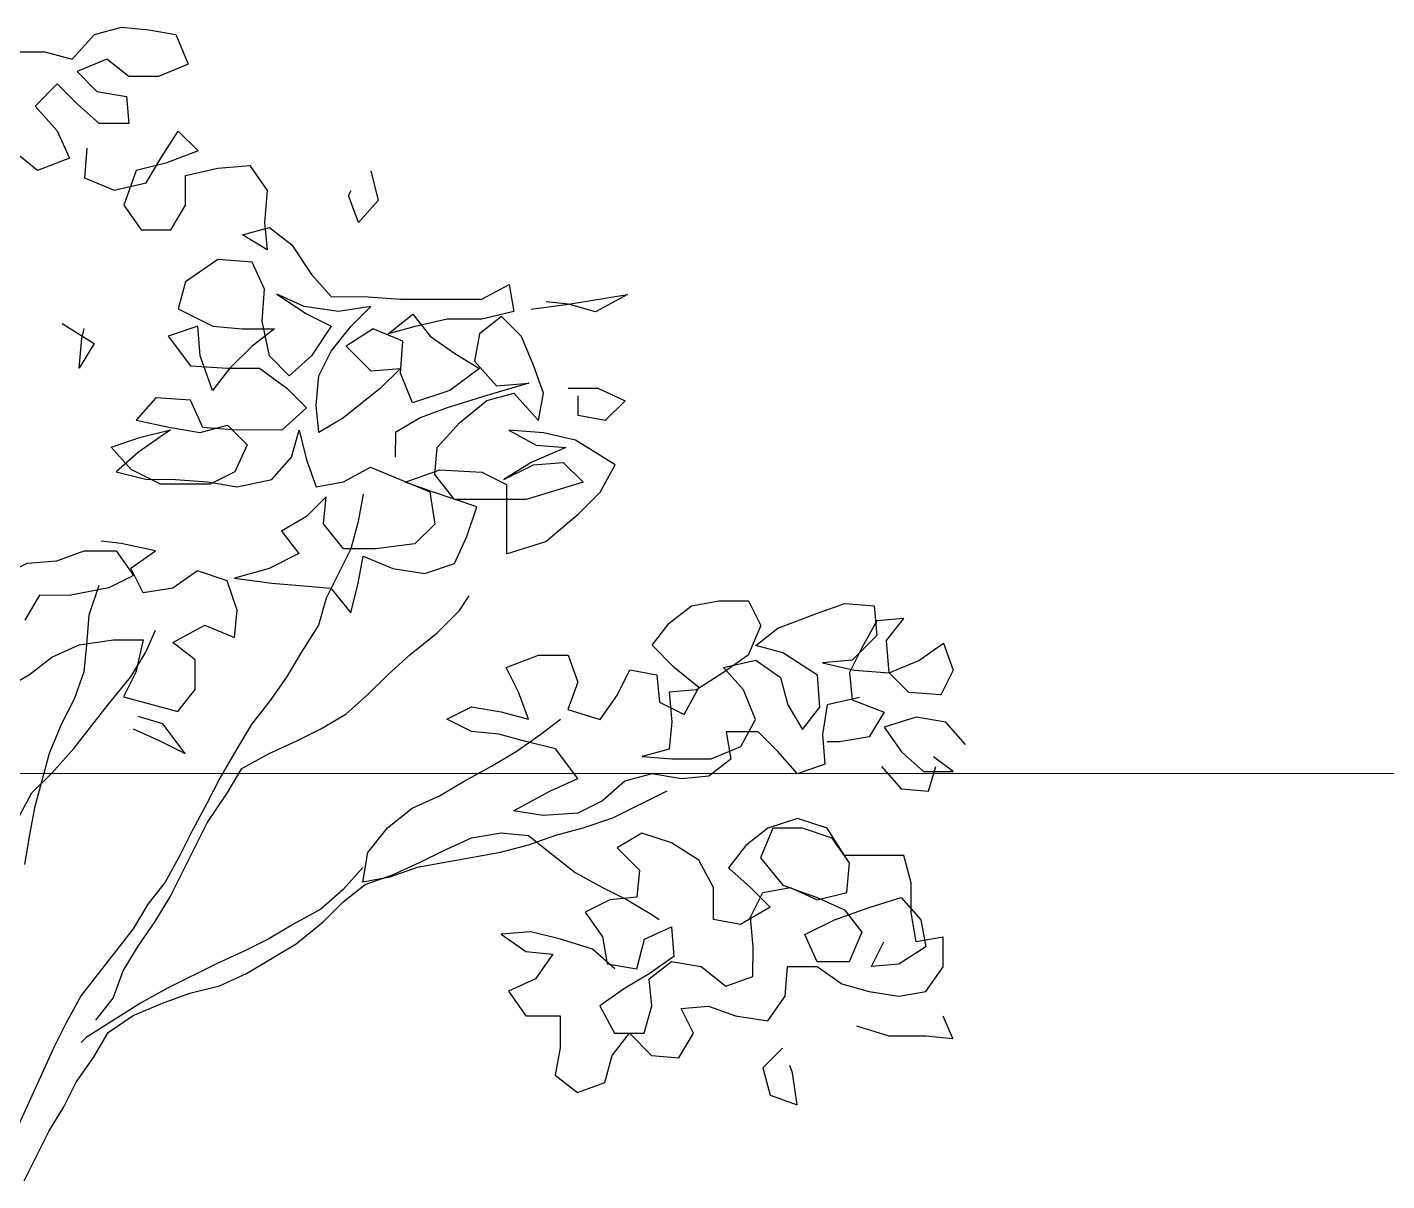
# Model space of a CAD drawing. Header units: millimetres. Extents: x 684983 to 685377, y 990360 to 990509.
# Drawn here: x 685180.344 to 685181.332, y 990435.742 to 990436.58 of the extents above; entities that cross this region are included whole.
import ezdxf

# ---------------------------------------------------------------- set-up
doc = ezdxf.new("R2010")
doc.units = ezdxf.units.MM
doc.layers.add('grid', color=8, linetype='Continuous', lineweight=9)
doc.layers.add('JACK  FRUIT TREE', color=7, linetype='Continuous')

# ---------------------------------------------------------------- blocks, each defined once
blk = doc.blocks.new('JT')
at = {"color": 3}
for p, q in [((0.22502, 2.13737, 157.72663), (0.2358, 2.14933, 157.72663)), ((0.2358, 2.14933, 157.72663), (0.24896, 2.1529, 157.72663)), ((0.24896, 2.1529, 157.72663), (0.26212, 2.1517, 157.72663)), ((0.26212, 2.1517, 157.72663), (0.27528, 2.14929, 157.72663)), ((0.27528, 2.14929, 157.72663), (0.28125, 2.13493, 157.72663)), ((0.1975, 2.14099, 157.72663), (0.21186, 2.14097, 157.72663)), ((0.21186, 2.14097, 157.72663), (0.22502, 2.13737, 157.72663)), ((0.24177, 2.13736, 157.72663), (0.22741, 2.13139, 157.72663)), ((0.25253, 2.12897, 157.72663), (0.24177, 2.13736, 157.72663)), ((0.28125, 2.13493, 157.72663), (0.26689, 2.12896, 157.72663)), ((0.22741, 2.13139, 157.72663), (0.23697, 2.12181, 157.72663)), ((0.26689, 2.12896, 157.72663), (0.25253, 2.12897, 157.72663)), ((0.21783, 2.12541, 157.72663), (0.20705, 2.11466, 157.72663)), ((0.22739, 2.11583, 157.72663), (0.21783, 2.12541, 157.72663)), ((0.23697, 2.12181, 157.72663), (0.25132, 2.1194, 157.72663)), ((0.20705, 2.11466, 157.72663), (0.21781, 2.10268, 157.72663)), ((0.23815, 2.10625, 157.72663), (0.22739, 2.11583, 157.72663)), ((0.25132, 2.1194, 157.72663), (0.25251, 2.10624, 157.72663)), ((0.21781, 2.10268, 157.72663), (0.22378, 2.08951, 157.72663)), ((0.25251, 2.10624, 157.72663), (0.23815, 2.10625, 157.72663)), ((0.26805, 2.08947, 157.72663), (0.27643, 2.10263, 157.72663)), ((0.27643, 2.10263, 157.72663), (0.286, 2.09305, 157.72663)), ((0.20822, 2.08355, 157.72663), (0.19626, 2.09313, 157.72663)), ((0.22378, 2.08951, 157.72663), (0.20822, 2.08355, 157.72663)), ((0.23216, 2.09429, 157.72663), (0.23095, 2.07994, 157.72663)), ((0.26086, 2.07752, 157.72663), (0.26805, 2.08947, 157.72663)), ((0.286, 2.09305, 157.72663), (0.27044, 2.08708, 157.72663)), ((0.25608, 2.0835, 157.72663), (0.25008, 2.06676, 157.72663)), ((0.27044, 2.08708, 157.72663), (0.25608, 2.0835, 157.72663)), ((0.28, 2.08109, 157.72663), (0.29556, 2.08466, 157.72663)), ((0.29556, 2.08466, 157.72663), (0.31112, 2.08585, 157.72663)), ((0.31112, 2.08585, 157.72663), (0.31948, 2.07387, 157.72663)), ((0.36974, 2.0834, 157.72663), (0.37332, 2.06904, 157.72663)), ((0.23095, 2.07994, 157.72663), (0.2453, 2.07394, 157.72663)), ((0.2453, 2.07394, 157.72663), (0.26086, 2.07752, 157.72663)), ((0.27999, 2.06673, 157.72663), (0.28, 2.08109, 157.72663)), ((0.31948, 2.07387, 157.72663), (0.31827, 2.05832, 157.72663)), ((0.35896, 2.07144, 157.72663), (0.36016, 2.07384, 157.72663)), ((0.36374, 2.05828, 157.72663), (0.35896, 2.07144, 157.72663)), ((0.37332, 2.06904, 157.72663), (0.36374, 2.05828, 157.72663)), ((0.25008, 2.06676, 157.72663), (0.25844, 2.05479, 157.72663)), ((0.2728, 2.05477, 157.72663), (0.27999, 2.06673, 157.72663)), ((0.3075, 2.05235, 157.72663), (0.32066, 2.05593, 157.72663)), ((0.31827, 2.05832, 157.72663), (0.31945, 2.04516, 157.72663)), ((0.32066, 2.05593, 157.72663), (0.33142, 2.04754, 157.72663)), ((0.25844, 2.05479, 157.72663), (0.2728, 2.05477, 157.72663)), ((0.31945, 2.04516, 157.72663), (0.3075, 2.05235, 157.72663)), ((0.33142, 2.04754, 157.72663), (0.34098, 2.03317, 157.72663)), ((0.29552, 2.04039, 157.72663), (0.27996, 2.02964, 157.72663)), ((0.31227, 2.03918, 157.72663), (0.29552, 2.04039, 157.72663)), ((0.31824, 2.02602, 157.72663), (0.31227, 2.03918, 157.72663)), ((0.27996, 2.02964, 157.72663), (0.27636, 2.01648, 157.72663)), ((0.34098, 2.03317, 157.72663), (0.35054, 2.0224, 157.72663)), ((0.31703, 2.01046, 157.72663), (0.31824, 2.02602, 157.72663)), ((0.33738, 2.01762, 157.72663), (0.32422, 2.02362, 157.72663)), ((0.32422, 2.02362, 157.72663), (0.33857, 2.01403, 157.72663)), ((0.35054, 2.0224, 157.72663), (0.36849, 2.02238, 157.72663)), ((0.36849, 2.02238, 157.72663), (0.38404, 2.02117, 157.72663)), ((0.42352, 2.02113, 157.72663), (0.43669, 2.0283, 157.72663)), ((0.43669, 2.0283, 157.72663), (0.43907, 2.01514, 157.72663)), ((0.4654, 2.0187, 157.72663), (0.49412, 2.02346, 157.72663)), ((0.49412, 2.02346, 157.72663), (0.47856, 2.0151, 157.72663)), ((0.27636, 2.01648, 157.72663), (0.2931, 2.00809, 157.72663)), ((0.35412, 2.01522, 157.72663), (0.33738, 2.01762, 157.72663)), ((0.36968, 2.01759, 157.72663), (0.35412, 2.01522, 157.72663)), ((0.3601, 2.00803, 157.72663), (0.36968, 2.01759, 157.72663)), ((0.38404, 2.02117, 157.72663), (0.42352, 2.02113, 157.72663)), ((0.44745, 2.01633, 157.72663), (0.4654, 2.0187, 157.72663)), ((0.4654, 2.0187, 157.72663), (0.45463, 2.01991, 157.72663)), ((0.47856, 2.0151, 157.72663), (0.4654, 2.0187, 157.72663)), ((0.22012, 2.00936, 157.72663), (0.23566, 1.99977, 157.72663)), ((0.3206, 1.99371, 157.72663), (0.31703, 2.01046, 157.72663)), ((0.33857, 2.01403, 157.72663), (0.35053, 2.00804, 157.72663)), ((0.37804, 2.00443, 157.72663), (0.39002, 2.01399, 157.72663)), ((0.39002, 2.01399, 157.72663), (0.39838, 2.00321, 157.72663)), ((0.40676, 2.01158, 157.72663), (0.39121, 2.008, 157.72663)), ((0.42352, 2.01156, 157.72663), (0.40676, 2.01158, 157.72663)), ((0.43309, 2.01275, 157.72663), (0.42231, 2.00438, 157.72663)), ((0.43907, 2.01514, 157.72663), (0.42352, 2.01156, 157.72663)), ((0.44265, 2.00317, 157.72663), (0.43309, 2.01275, 157.72663)), ((0.22968, 2.00217, 157.72663), (0.23088, 2.00695, 157.72663)), ((0.28592, 2.0081, 157.72663), (0.27156, 2.00333, 157.72663)), ((0.27156, 2.00333, 157.72663), (0.28231, 1.98896, 157.72663)), ((0.2871, 1.99374, 157.72663), (0.28592, 2.0081, 157.72663)), ((0.2931, 2.00809, 157.72663), (0.30745, 2.00688, 157.72663)), ((0.30745, 2.00688, 157.72663), (0.32301, 2.00687, 157.72663)), ((0.32301, 2.00687, 157.72663), (0.31223, 1.9985, 157.72663)), ((0.35053, 2.00804, 157.72663), (0.34094, 1.99369, 157.72663)), ((0.35052, 1.99608, 157.72663), (0.3601, 2.00803, 157.72663)), ((0.37087, 2.00682, 157.72663), (0.3577, 1.99846, 157.72663)), ((0.38522, 2.00083, 157.72663), (0.37087, 2.00682, 157.72663)), ((0.39121, 2.008, 157.72663), (0.37804, 2.00443, 157.72663)), ((0.39838, 2.00321, 157.72663), (0.41034, 1.99482, 157.72663)), ((0.42231, 2.00438, 157.72663), (0.41991, 1.99123, 157.72663)), ((0.44862, 1.98881, 157.72663), (0.44265, 2.00317, 157.72663)), ((0.22847, 1.98781, 157.72663), (0.22968, 2.00217, 157.72663)), ((0.23566, 1.99977, 157.72663), (0.22847, 1.98781, 157.72663)), ((0.31223, 1.9985, 157.72663), (0.30145, 1.98774, 157.72663)), ((0.34452, 1.98412, 157.72663), (0.35052, 1.99608, 157.72663)), ((0.3577, 1.99846, 157.72663), (0.36965, 1.98649, 157.72663)), ((0.38401, 1.98528, 157.72663), (0.38522, 2.00083, 157.72663)), ((0.29307, 1.97698, 157.72663), (0.2871, 1.99374, 157.72663)), ((0.33017, 1.98413, 157.72663), (0.3206, 1.99371, 157.72663)), ((0.34094, 1.99369, 157.72663), (0.33017, 1.98413, 157.72663)), ((0.41034, 1.99482, 157.72663), (0.4223, 1.98763, 157.72663)), ((0.41991, 1.99123, 157.72663), (0.43066, 1.97925, 157.72663)), ((0.28231, 1.98896, 157.72663), (0.30026, 1.98775, 157.72663)), ((0.30145, 1.98774, 157.72663), (0.29307, 1.97698, 157.72663)), ((0.30026, 1.98775, 157.72663), (0.31581, 1.98773, 157.72663)), ((0.31581, 1.98773, 157.72663), (0.32896, 1.97815, 157.72663)), ((0.34331, 1.96976, 157.72663), (0.34452, 1.98412, 157.72663)), ((0.36965, 1.98649, 157.72663), (0.38401, 1.98767, 157.72663)), ((0.38401, 1.98767, 157.72663), (0.37443, 1.97811, 157.72663)), ((0.38998, 1.97091, 157.72663), (0.38401, 1.98528, 157.72663)), ((0.4223, 1.98763, 157.72663), (0.40793, 1.97688, 157.72663)), ((0.45339, 1.97564, 157.72663), (0.44862, 1.98881, 157.72663)), ((0.32896, 1.97815, 157.72663), (0.33853, 1.96857, 157.72663)), ((0.37443, 1.97811, 157.72663), (0.35647, 1.96377, 157.72663)), ((0.40793, 1.97688, 157.72663), (0.38998, 1.97091, 157.72663)), ((0.44622, 1.98043, 157.72663), (0.42587, 1.97447, 157.72663)), ((0.43066, 1.97925, 157.72663), (0.44622, 1.98043, 157.72663)), ((0.46536, 1.97802, 157.72663), (0.47972, 1.97801, 157.72663)), ((0.47972, 1.97801, 157.72663), (0.49287, 1.97202, 157.72663)), ((0.26555, 1.97342, 157.72663), (0.25597, 1.96266, 157.72663)), ((0.2823, 1.97221, 157.72663), (0.26555, 1.97342, 157.72663)), ((0.28827, 1.95904, 157.72663), (0.2823, 1.97221, 157.72663)), ((0.3445, 1.9566, 157.72663), (0.34331, 1.96976, 157.72663)), ((0.42587, 1.97447, 157.72663), (0.40673, 1.96851, 157.72663)), ((0.4127, 1.96132, 157.72663), (0.42587, 1.97208, 157.72663)), ((0.42587, 1.97208, 157.72663), (0.43904, 1.97565, 157.72663)), ((0.43904, 1.97565, 157.72663), (0.45099, 1.96248, 157.72663)), ((0.45099, 1.96248, 157.72663), (0.45339, 1.97564, 157.72663)), ((0.47013, 1.96486, 157.72663), (0.47014, 1.97443, 157.72663)), ((0.49287, 1.97202, 157.72663), (0.48329, 1.96245, 157.72663)), ((0.33853, 1.96857, 157.72663), (0.32655, 1.95781, 157.72663)), ((0.35647, 1.96377, 157.72663), (0.3445, 1.9566, 157.72663)), ((0.39356, 1.96373, 157.72663), (0.38159, 1.95656, 157.72663)), ((0.40673, 1.96851, 157.72663), (0.39356, 1.96373, 157.72663)), ((0.48329, 1.96245, 157.72663), (0.47013, 1.96486, 157.72663)), ((0.25597, 1.96266, 157.72663), (0.27271, 1.95906, 157.72663)), ((0.27271, 1.95786, 157.72663), (0.25715, 1.94711, 157.72663)), ((0.25835, 1.95428, 157.72663), (0.27271, 1.95786, 157.72663)), ((0.27271, 1.95906, 157.72663), (0.28707, 1.95665, 157.72663)), ((0.28707, 1.95665, 157.72663), (0.30023, 1.96023, 157.72663)), ((0.30262, 1.95783, 157.72663), (0.28827, 1.95904, 157.72663)), ((0.30023, 1.96023, 157.72663), (0.3098, 1.95065, 157.72663)), ((0.32655, 1.95781, 157.72663), (0.30262, 1.95783, 157.72663)), ((0.33133, 1.94465, 157.72663), (0.33493, 1.9578, 157.72663)), ((0.33493, 1.9578, 157.72663), (0.3385, 1.94344, 157.72663)), ((0.38159, 1.95656, 157.72663), (0.38158, 1.9446, 157.72663)), ((0.40192, 1.94937, 157.72663), (0.4127, 1.96132, 157.72663)), ((0.45338, 1.9565, 157.72663), (0.43663, 1.95771, 157.72663)), ((0.43663, 1.95771, 157.72663), (0.44978, 1.95052, 157.72663)), ((0.46893, 1.95289, 157.72663), (0.45338, 1.9565, 157.72663)), ((0.24399, 1.94951, 157.72663), (0.25835, 1.95428, 157.72663)), ((0.3098, 1.95065, 157.72663), (0.3038, 1.93749, 157.72663)), ((0.44978, 1.95052, 157.72663), (0.46414, 1.94931, 157.72663)), ((0.48806, 1.94091, 157.72663), (0.46893, 1.95289, 157.72663)), ((0.25355, 1.93873, 157.72663), (0.24399, 1.94951, 157.72663)), ((0.25715, 1.94711, 157.72663), (0.24637, 1.93754, 157.72663)), ((0.32175, 1.93389, 157.72663), (0.33133, 1.94465, 157.72663)), ((0.3385, 1.94344, 157.72663), (0.34328, 1.93028, 157.72663)), ((0.40071, 1.93621, 157.72663), (0.40192, 1.94937, 157.72663)), ((0.46414, 1.94931, 157.72663), (0.44738, 1.94215, 157.72663)), ((0.24637, 1.93754, 157.72663), (0.26073, 1.93394, 157.72663)), ((0.2679, 1.93154, 157.72663), (0.25355, 1.93873, 157.72663)), ((0.3038, 1.93749, 157.72663), (0.29183, 1.93152, 157.72663)), ((0.35644, 1.93266, 157.72663), (0.36961, 1.93982, 157.72663)), ((0.36961, 1.93982, 157.72663), (0.39831, 1.92783, 157.72663)), ((0.38635, 1.93263, 157.72663), (0.40311, 1.9386, 157.72663)), ((0.40311, 1.9386, 157.72663), (0.42345, 1.93738, 157.72663)), ((0.42345, 1.93738, 157.72663), (0.43541, 1.93139, 157.72663)), ((0.44738, 1.94215, 157.72663), (0.43421, 1.93378, 157.72663)), ((0.43421, 1.93378, 157.72663), (0.44858, 1.94095, 157.72663)), ((0.44858, 1.94095, 157.72663), (0.46293, 1.94213, 157.72663)), ((0.46293, 1.94213, 157.72663), (0.4725, 1.93255, 157.72663)), ((0.48087, 1.92776, 157.72663), (0.48806, 1.94091, 157.72663)), ((0.26073, 1.93394, 157.72663), (0.27508, 1.93393, 157.72663)), ((0.29183, 1.93152, 157.72663), (0.2679, 1.93154, 157.72663)), ((0.27508, 1.93393, 157.72663), (0.29064, 1.93272, 157.72663)), ((0.29064, 1.93272, 157.72663), (0.30499, 1.93031, 157.72663)), ((0.30499, 1.93031, 157.72663), (0.32175, 1.93389, 157.72663)), ((0.34328, 1.93028, 157.72663), (0.35644, 1.93266, 157.72663)), ((0.39951, 1.92783, 157.72663), (0.38635, 1.93263, 157.72663)), ((0.41027, 1.92423, 157.72663), (0.40071, 1.93621, 157.72663)), ((0.43541, 1.93139, 157.72663), (0.43538, 1.89789, 157.72663)), ((0.4725, 1.93255, 157.72663), (0.44497, 1.9242, 157.72663)), ((0.34806, 1.92549, 157.72663), (0.33848, 1.91592, 157.72663)), ((0.34685, 1.91233, 157.72663), (0.34806, 1.92549, 157.72663)), ((0.39831, 1.92783, 157.72663), (0.40069, 1.91228, 157.72663)), ((0.42104, 1.92063, 157.72663), (0.39951, 1.92783, 157.72663)), ((0.44497, 1.9242, 157.72663), (0.41027, 1.92423, 157.72663)), ((0.47009, 1.917, 157.72663), (0.48087, 1.92776, 157.72663)), ((0.41624, 1.90628, 157.72663), (0.42104, 1.92063, 157.72663)), ((0.45452, 1.90385, 157.72663), (0.47009, 1.917, 157.72663)), ((0.33848, 1.91592, 157.72663), (0.32651, 1.90876, 157.72663)), ((0.35641, 1.90035, 157.72663), (0.34685, 1.91233, 157.72663)), ((0.40069, 1.91228, 157.72663), (0.39111, 1.90271, 157.72663)), ((0.24873, 1.90284, 157.72663), (0.23916, 1.90405, 157.72663)), ((0.32651, 1.90876, 157.72663), (0.33487, 1.89798, 157.72663)), ((0.41025, 1.89313, 157.72663), (0.41624, 1.90628, 157.72663)), ((0.43538, 1.89789, 157.72663), (0.45452, 1.90385, 157.72663)), ((0.21762, 1.8945, 157.72663), (0.23078, 1.89927, 157.72663)), ((0.23078, 1.89927, 157.72663), (0.24634, 1.89926, 157.72663)), ((0.24634, 1.89926, 157.72663), (0.2547, 1.88729, 157.72663)), ((0.26548, 1.89924, 157.72663), (0.24873, 1.90284, 157.72663)), ((0.25351, 1.89088, 157.72663), (0.26548, 1.89924, 157.72663)), ((0.33487, 1.89798, 157.72663), (0.32051, 1.89081, 157.72663)), ((0.37197, 1.90034, 157.72663), (0.35641, 1.90035, 157.72663)), ((0.39111, 1.90271, 157.72663), (0.37197, 1.90034, 157.72663)), ((0.19129, 1.88734, 157.72663), (0.20326, 1.89331, 157.72663)), ((0.20326, 1.89331, 157.72663), (0.21762, 1.8945, 157.72663)), ((0.25948, 1.87891, 157.72663), (0.25351, 1.89088, 157.72663)), ((0.32051, 1.89081, 157.72663), (0.30375, 1.88604, 157.72663)), ((0.36358, 1.8836, 157.72663), (0.36598, 1.89676, 157.72663)), ((0.36598, 1.89676, 157.72663), (0.38033, 1.89076, 157.72663)), ((0.38033, 1.89076, 157.72663), (0.39588, 1.88835, 157.72663)), ((0.39588, 1.88835, 157.72663), (0.41025, 1.89313, 157.72663)), ((0.2547, 1.88729, 157.72663), (0.24273, 1.88131, 157.72663)), ((0.28581, 1.88965, 157.72663), (0.27384, 1.88129, 157.72663)), ((0.30016, 1.88485, 157.72663), (0.28581, 1.88965, 157.72663)), ((0.30494, 1.87049, 157.72663), (0.30016, 1.88485, 157.72663)), ((0.30375, 1.88604, 157.72663), (0.3217, 1.88363, 157.72663)), ((0.20923, 1.87776, 157.72663), (0.20204, 1.8658, 157.72663)), ((0.22358, 1.87774, 157.72663), (0.20923, 1.87776, 157.72663)), ((0.24273, 1.88131, 157.72663), (0.22358, 1.87774, 157.72663)), ((0.27384, 1.88129, 157.72663), (0.25948, 1.87891, 157.72663)), ((0.3217, 1.88363, 157.72663), (0.33725, 1.88242, 157.72663)), ((0.33725, 1.88242, 157.72663), (0.35041, 1.88122, 157.72663)), ((0.35041, 1.88122, 157.72663), (0.35997, 1.86924, 157.72663)), ((0.35997, 1.86924, 157.72663), (0.36358, 1.8836, 157.72663)), ((0.51431, 1.86431, 157.72663), (0.52509, 1.87268, 157.72663)), ((0.52509, 1.87268, 157.72663), (0.53825, 1.87506, 157.72663)), ((0.53825, 1.87506, 157.72663), (0.55261, 1.87505, 157.72663)), ((0.55261, 1.87505, 157.72663), (0.55858, 1.86308, 157.72663)), ((0.5861, 1.86904, 157.72663), (0.59927, 1.87381, 157.72663)), ((0.59927, 1.87381, 157.72663), (0.61362, 1.8726, 157.72663)), ((0.61362, 1.8726, 157.72663), (0.61481, 1.85824, 157.72663)), ((0.30373, 1.85733, 157.72663), (0.30494, 1.87049, 157.72663)), ((0.50593, 1.85355, 157.72663), (0.51431, 1.86431, 157.72663)), ((0.56695, 1.86187, 157.72663), (0.5861, 1.86904, 157.72663)), ((0.61481, 1.86542, 157.72663), (0.60762, 1.85227, 157.72663)), ((0.62798, 1.8666, 157.72663), (0.61481, 1.86542, 157.72663)), ((0.61959, 1.85584, 157.72663), (0.62798, 1.8666, 157.72663)), ((0.27381, 1.85496, 157.72663), (0.28938, 1.86332, 157.72663)), ((0.28938, 1.86332, 157.72663), (0.30373, 1.85733, 157.72663)), ((0.55858, 1.86308, 157.72663), (0.55258, 1.84873, 157.72663)), ((0.55618, 1.85351, 157.72663), (0.56695, 1.86187, 157.72663)), ((0.61481, 1.85824, 157.72663), (0.60283, 1.84629, 157.72663)), ((0.21518, 1.84784, 157.72663), (0.22835, 1.85381, 157.72663)), ((0.22835, 1.85381, 157.72663), (0.2451, 1.85619, 157.72663)), ((0.2451, 1.85619, 157.72663), (0.25946, 1.85617, 157.72663)), ((0.25946, 1.85617, 157.72663), (0.25585, 1.84062, 157.72663)), ((0.28458, 1.84658, 157.72663), (0.27381, 1.85496, 157.72663)), ((0.51668, 1.84278, 157.72663), (0.50593, 1.85355, 157.72663)), ((0.56934, 1.84991, 157.72663), (0.55618, 1.85351, 157.72663)), ((0.60762, 1.85227, 157.72663), (0.60163, 1.84031, 157.72663)), ((0.62077, 1.84029, 157.72663), (0.61959, 1.85584, 157.72663)), ((0.63514, 1.84626, 157.72663), (0.64711, 1.85462, 157.72663)), ((0.64711, 1.85462, 157.72663), (0.65188, 1.84146, 157.72663)), ((0.20441, 1.83947, 157.72663), (0.21518, 1.84784, 157.72663)), ((0.28456, 1.83222, 157.72663), (0.28458, 1.84658, 157.72663)), ((0.43533, 1.84285, 157.72663), (0.45088, 1.84882, 157.72663)), ((0.45088, 1.84882, 157.72663), (0.46524, 1.84881, 157.72663)), ((0.46524, 1.84881, 157.72663), (0.47002, 1.83564, 157.72663)), ((0.55258, 1.84873, 157.72663), (0.54061, 1.84036, 157.72663)), ((0.54061, 1.84275, 157.72663), (0.55617, 1.84633, 157.72663)), ((0.55617, 1.84633, 157.72663), (0.56813, 1.83794, 157.72663)), ((0.58608, 1.83912, 157.72663), (0.56934, 1.84991, 157.72663)), ((0.60283, 1.84629, 157.72663), (0.58847, 1.8451, 157.72663)), ((0.58847, 1.8451, 157.72663), (0.60402, 1.8415, 157.72663)), ((0.62077, 1.84029, 157.72663), (0.63514, 1.84626, 157.72663)), ((0.19004, 1.83111, 157.72663), (0.20441, 1.83947, 157.72663)), ((0.25585, 1.84062, 157.72663), (0.24986, 1.82866, 157.72663)), ((0.4413, 1.83088, 157.72663), (0.43533, 1.84285, 157.72663)), ((0.48915, 1.82964, 157.72663), (0.49515, 1.8416, 157.72663)), ((0.49515, 1.8416, 157.72663), (0.50831, 1.83919, 157.72663)), ((0.50831, 1.83919, 157.72663), (0.50949, 1.82603, 157.72663)), ((0.52864, 1.83319, 157.72663), (0.51668, 1.84278, 157.72663)), ((0.54061, 1.84036, 157.72663), (0.52744, 1.832, 157.72663)), ((0.55018, 1.83198, 157.72663), (0.54061, 1.84275, 157.72663)), ((0.56813, 1.83794, 157.72663), (0.5717, 1.82478, 157.72663)), ((0.58726, 1.82357, 157.72663), (0.58608, 1.83912, 157.72663)), ((0.60163, 1.84031, 157.72663), (0.60281, 1.82714, 157.72663)), ((0.60402, 1.8415, 157.72663), (0.62077, 1.84029, 157.72663)), ((0.63034, 1.83071, 157.72663), (0.62077, 1.84029, 157.72663)), ((0.65188, 1.84146, 157.72663), (0.64589, 1.8295, 157.72663)), ((0.27618, 1.82146, 157.72663), (0.28456, 1.83222, 157.72663)), ((0.47002, 1.83564, 157.72663), (0.46522, 1.82248, 157.72663)), ((0.52744, 1.832, 157.72663), (0.51428, 1.83081, 157.72663)), ((0.52145, 1.82004, 157.72663), (0.52864, 1.83319, 157.72663)), ((0.55614, 1.81761, 157.72663), (0.55018, 1.83198, 157.72663)), ((0.24986, 1.82866, 157.72663), (0.27618, 1.82146, 157.72663)), ((0.44607, 1.81772, 157.72663), (0.4413, 1.83088, 157.72663)), ((0.48077, 1.81768, 157.72663), (0.48915, 1.82964, 157.72663)), ((0.50949, 1.82603, 157.72663), (0.52145, 1.82004, 157.72663)), ((0.51428, 1.83081, 157.72663), (0.51546, 1.81646, 157.72663)), ((0.5717, 1.82478, 157.72663), (0.57887, 1.81281, 157.72663)), ((0.59085, 1.82476, 157.72663), (0.58844, 1.81041, 157.72663)), ((0.60641, 1.82834, 157.72663), (0.59085, 1.82476, 157.72663)), ((0.60281, 1.82714, 157.72663), (0.61836, 1.82115, 157.72663)), ((0.64589, 1.8295, 157.72663), (0.63034, 1.83071, 157.72663)), ((0.26899, 1.81548, 157.72663), (0.25703, 1.81909, 157.72663)), ((0.40659, 1.81775, 157.72663), (0.41856, 1.82372, 157.72663)), ((0.41856, 1.82372, 157.72663), (0.43291, 1.82132, 157.72663)), ((0.43291, 1.82132, 157.72663), (0.44607, 1.81772, 157.72663)), ((0.46522, 1.82248, 157.72663), (0.48077, 1.81768, 157.72663)), ((0.57887, 1.81281, 157.72663), (0.58726, 1.82357, 157.72663)), ((0.61836, 1.82115, 157.72663), (0.61117, 1.80919, 157.72663)), ((0.63392, 1.81874, 157.72663), (0.61836, 1.81397, 157.72663)), ((0.64827, 1.81633, 157.72663), (0.63392, 1.81874, 157.72663)), ((0.25463, 1.81311, 157.72663), (0.26779, 1.80711, 157.72663)), ((0.27975, 1.80112, 157.72663), (0.26899, 1.81548, 157.72663)), ((0.41855, 1.81176, 157.72663), (0.40659, 1.81775, 157.72663)), ((0.43171, 1.81055, 157.72663), (0.41855, 1.81176, 157.72663)), ((0.45205, 1.81053, 157.72663), (0.46162, 1.8177, 157.72663)), ((0.51546, 1.81646, 157.72663), (0.51426, 1.8033, 157.72663)), ((0.55734, 1.81163, 157.72663), (0.54178, 1.81165, 157.72663)), ((0.54178, 1.81165, 157.72663), (0.54416, 1.79848, 157.72663)), ((0.54895, 1.80446, 157.72663), (0.55614, 1.81761, 157.72663)), ((0.5669, 1.80205, 157.72663), (0.55734, 1.81163, 157.72663)), ((0.61836, 1.81397, 157.72663), (0.62672, 1.802, 157.72663)), ((0.65783, 1.80556, 157.72663), (0.64827, 1.81633, 157.72663)), ((0.26779, 1.80711, 157.72663), (0.27975, 1.80112, 157.72663)), ((0.44486, 1.80695, 157.72663), (0.43171, 1.81055, 157.72663)), ((0.44007, 1.80217, 157.72663), (0.45205, 1.81053, 157.72663)), ((0.45922, 1.80335, 157.72663), (0.44486, 1.80695, 157.72663)), ((0.58844, 1.81041, 157.72663), (0.58963, 1.79605, 157.72663)), ((0.59681, 1.80681, 157.72663), (0.59083, 1.80681, 157.72663)), ((0.61117, 1.80919, 157.72663), (0.59681, 1.80681, 157.72663)), ((0.4281, 1.795, 157.72663), (0.44007, 1.80217, 157.72663)), ((0.46997, 1.78898, 157.72663), (0.45922, 1.80335, 157.72663)), ((0.51426, 1.8033, 157.72663), (0.50109, 1.79972, 157.72663)), ((0.50109, 1.79972, 157.72663), (0.51545, 1.79851, 157.72663)), ((0.51545, 1.79851, 157.72663), (0.53459, 1.79849, 157.72663)), ((0.54416, 1.79848, 157.72663), (0.53339, 1.79012, 157.72663)), ((0.53459, 1.79849, 157.72663), (0.54895, 1.80446, 157.72663)), ((0.57646, 1.79127, 157.72663), (0.5669, 1.80205, 157.72663)), ((0.62672, 1.802, 157.72663), (0.63748, 1.79241, 157.72663)), ((0.65184, 1.7924, 157.72663), (0.64227, 1.79959, 157.72663)), ((0.41494, 1.78783, 157.72663), (0.4281, 1.795, 157.72663)), ((0.58963, 1.79605, 157.72663), (0.57646, 1.79127, 157.72663)), ((0.61714, 1.79483, 157.72663), (0.6267, 1.78405, 157.72663)), ((0.63748, 1.79241, 157.72663), (0.65184, 1.7924, 157.72663)), ((0.63986, 1.78284, 157.72663), (0.64346, 1.7948, 157.72663)), ((0.40296, 1.78066, 157.72663), (0.41494, 1.78783, 157.72663)), ((0.45681, 1.78301, 157.72663), (0.46997, 1.78898, 157.72663)), ((0.4927, 1.78776, 157.72663), (0.48193, 1.7782, 157.72663)), ((0.50587, 1.79134, 157.72663), (0.4927, 1.78776, 157.72663)), ((0.52022, 1.78893, 157.72663), (0.50587, 1.79134, 157.72663)), ((0.53339, 1.79012, 157.72663), (0.52022, 1.78893, 157.72663)), ((0.3898, 1.77469, 157.72663), (0.40296, 1.78066, 157.72663)), ((0.43885, 1.77345, 157.72663), (0.45681, 1.78301, 157.72663)), ((0.51304, 1.78296, 157.72663), (0.48671, 1.76982, 157.72663)), ((0.6267, 1.78405, 157.72663), (0.63986, 1.78284, 157.72663)), ((0.37782, 1.76513, 157.72663), (0.3898, 1.77469, 157.72663)), ((0.45321, 1.77105, 157.72663), (0.43885, 1.77345, 157.72663)), ((0.46996, 1.77223, 157.72663), (0.45321, 1.77105, 157.72663)), ((0.48193, 1.7782, 157.72663), (0.46996, 1.77223, 157.72663)), ((0.48671, 1.76982, 157.72663), (0.47234, 1.76505, 157.72663)), ((0.57644, 1.76974, 157.72663), (0.56208, 1.76497, 157.72663)), ((0.59079, 1.76494, 157.72663), (0.57644, 1.76974, 157.72663)), ((0.36824, 1.75318, 157.72663), (0.37782, 1.76513, 157.72663)), ((0.45918, 1.76147, 157.72663), (0.44601, 1.7567, 157.72663)), ((0.47234, 1.76505, 157.72663), (0.45918, 1.76147, 157.72663)), ((0.50106, 1.76263, 157.72663), (0.48909, 1.75546, 157.72663)), ((0.51541, 1.75783, 157.72663), (0.50106, 1.76263, 157.72663)), ((0.56208, 1.76497, 157.72663), (0.5513, 1.7566, 157.72663)), ((0.56447, 1.76496, 157.72663), (0.55848, 1.75061, 157.72663)), ((0.57883, 1.76495, 157.72663), (0.56447, 1.76496, 157.72663)), ((0.59318, 1.76015, 157.72663), (0.57883, 1.76495, 157.72663)), ((0.59916, 1.75177, 157.72663), (0.59079, 1.76494, 157.72663)), ((0.60155, 1.74818, 157.72663), (0.59318, 1.76015, 157.72663)), ((0.36584, 1.73882, 157.72663), (0.36824, 1.75318, 157.72663)), ((0.43165, 1.75312, 157.72663), (0.39216, 1.74598, 157.72663)), ((0.44601, 1.7567, 157.72663), (0.43165, 1.75312, 157.72663)), ((0.48909, 1.75546, 157.72663), (0.49984, 1.74468, 157.72663)), ((0.52856, 1.74944, 157.72663), (0.51541, 1.75783, 157.72663)), ((0.5513, 1.7566, 157.72663), (0.54292, 1.74584, 157.72663)), ((0.39216, 1.74598, 157.72663), (0.379, 1.7412, 157.72663)), ((0.53573, 1.73627, 157.72663), (0.52856, 1.74944, 157.72663)), ((0.54292, 1.74584, 157.72663), (0.55368, 1.73626, 157.72663)), ((0.55848, 1.75061, 157.72663), (0.56923, 1.73744, 157.72663)), ((0.62787, 1.75174, 157.72663), (0.59916, 1.75177, 157.72663)), ((0.60034, 1.73382, 157.72663), (0.60155, 1.74818, 157.72663)), ((0.63145, 1.73858, 157.72663), (0.62787, 1.75174, 157.72663)), ((0.379, 1.7412, 157.72663), (0.36584, 1.73882, 157.72663)), ((0.49984, 1.74468, 157.72663), (0.49864, 1.73152, 157.72663)), ((0.53572, 1.72072, 157.72663), (0.53573, 1.73627, 157.72663)), ((0.55366, 1.7219, 157.72663), (0.55966, 1.73386, 157.72663)), ((0.55368, 1.73626, 157.72663), (0.56324, 1.72668, 157.72663)), ((0.55966, 1.73386, 157.72663), (0.57282, 1.73624, 157.72663)), ((0.56923, 1.73744, 157.72663), (0.58598, 1.73144, 157.72663)), ((0.57282, 1.73624, 157.72663), (0.58598, 1.73025, 157.72663)), ((0.58598, 1.73025, 157.72663), (0.60034, 1.73382, 157.72663)), ((0.63144, 1.72422, 157.72663), (0.63145, 1.73858, 157.72663)), ((0.48547, 1.73034, 157.72663), (0.4735, 1.72437, 157.72663)), ((0.49864, 1.73152, 157.72663), (0.48547, 1.73034, 157.72663)), ((0.56324, 1.72668, 157.72663), (0.54887, 1.71832, 157.72663)), ((0.58598, 1.73144, 157.72663), (0.59913, 1.72545, 157.72663)), ((0.59434, 1.72067, 157.72663), (0.6111, 1.72663, 157.72663)), ((0.6111, 1.72663, 157.72663), (0.62666, 1.73141, 157.72663)), ((0.62666, 1.73141, 157.72663), (0.63622, 1.72063, 157.72663)), ((0.4735, 1.72437, 157.72663), (0.48187, 1.71239, 157.72663)), ((0.54887, 1.71832, 157.72663), (0.53572, 1.72072, 157.72663)), ((0.55485, 1.70754, 157.72663), (0.55366, 1.7219, 157.72663)), ((0.57998, 1.7135, 157.72663), (0.59434, 1.72067, 157.72663)), ((0.59913, 1.72545, 157.72663), (0.6075, 1.71467, 157.72663)), ((0.63382, 1.70986, 157.72663), (0.63144, 1.72422, 157.72663)), ((0.63622, 1.72063, 157.72663), (0.6386, 1.70747, 157.72663)), ((0.44717, 1.71482, 157.72663), (0.43281, 1.71364, 157.72663)), ((0.43281, 1.71364, 157.72663), (0.44477, 1.70525, 157.72663)), ((0.46153, 1.71122, 157.72663), (0.44717, 1.71482, 157.72663)), ((0.50221, 1.71118, 157.72663), (0.51537, 1.71715, 157.72663)), ((0.51537, 1.71715, 157.72663), (0.51656, 1.70279, 157.72663)), ((0.58595, 1.70033, 157.72663), (0.57998, 1.7135, 157.72663)), ((0.6075, 1.71467, 157.72663), (0.6015, 1.70032, 157.72663)), ((0.47708, 1.70642, 157.72663), (0.46153, 1.71122, 157.72663)), ((0.48784, 1.69684, 157.72663), (0.47708, 1.70642, 157.72663)), ((0.48187, 1.71239, 157.72663), (0.48425, 1.69923, 157.72663)), ((0.4986, 1.69683, 157.72663), (0.50221, 1.71118, 157.72663)), ((0.55483, 1.69318, 157.72663), (0.55485, 1.70754, 157.72663)), ((0.61227, 1.69792, 157.72663), (0.61826, 1.70988, 157.72663)), ((0.6386, 1.70747, 157.72663), (0.62543, 1.6991, 157.72663)), ((0.64698, 1.71224, 157.72663), (0.63382, 1.70986, 157.72663)), ((0.64697, 1.69789, 157.72663), (0.64698, 1.71224, 157.72663)), ((0.44477, 1.70525, 157.72663), (0.45793, 1.70404, 157.72663)), ((0.45793, 1.70404, 157.72663), (0.44954, 1.69208, 157.72663)), ((0.51656, 1.70279, 157.72663), (0.50458, 1.69443, 157.72663)), ((0.50458, 1.69203, 157.72663), (0.51536, 1.7004, 157.72663)), ((0.51536, 1.7004, 157.72663), (0.52971, 1.69799, 157.72663)), ((0.6015, 1.70032, 157.72663), (0.58595, 1.70033, 157.72663)), ((0.48425, 1.69923, 157.72663), (0.4986, 1.69683, 157.72663)), ((0.50458, 1.69443, 157.72663), (0.49261, 1.68726, 157.72663)), ((0.52971, 1.69799, 157.72663), (0.54167, 1.68841, 157.72663)), ((0.54167, 1.68841, 157.72663), (0.55483, 1.69318, 157.72663)), ((0.57038, 1.6836, 157.72663), (0.57159, 1.69796, 157.72663)), ((0.57159, 1.69796, 157.72663), (0.58595, 1.69794, 157.72663)), ((0.58595, 1.69794, 157.72663), (0.5979, 1.68956, 157.72663)), ((0.62543, 1.6991, 157.72663), (0.61227, 1.69792, 157.72663)), ((0.63858, 1.68593, 157.72663), (0.64697, 1.69789, 157.72663)), ((0.44954, 1.69208, 157.72663), (0.43638, 1.68611, 157.72663)), ((0.49261, 1.68726, 157.72663), (0.48064, 1.67889, 157.72663)), ((0.50577, 1.67887, 157.72663), (0.50458, 1.69203, 157.72663)), ((0.5979, 1.68956, 157.72663), (0.61106, 1.68595, 157.72663)), ((0.43638, 1.68611, 157.72663), (0.44474, 1.67414, 157.72663)), ((0.56199, 1.67164, 157.72663), (0.57038, 1.6836, 157.72663)), ((0.61106, 1.68595, 157.72663), (0.62542, 1.68355, 157.72663)), ((0.62542, 1.68355, 157.72663), (0.63858, 1.68593, 157.72663)), ((0.44474, 1.67414, 157.72663), (0.46149, 1.67413, 157.72663)), ((0.46149, 1.67413, 157.72663), (0.46148, 1.65857, 157.72663)), ((0.48064, 1.67889, 157.72663), (0.48781, 1.66573, 157.72663)), ((0.50216, 1.66571, 157.72663), (0.50577, 1.67887, 157.72663)), ((0.52012, 1.67766, 157.72663), (0.53328, 1.67885, 157.72663)), ((0.52609, 1.66569, 157.72663), (0.52012, 1.67766, 157.72663)), ((0.53328, 1.67885, 157.72663), (0.54644, 1.67405, 157.72663)), ((0.54644, 1.67405, 157.72663), (0.56199, 1.67164, 157.72663)), ((0.65172, 1.66318, 157.72663), (0.64694, 1.67396, 157.72663)), ((0.60506, 1.66921, 157.72663), (0.62061, 1.66441, 157.72663)), ((0.4866, 1.65496, 157.72663), (0.49499, 1.66572, 157.72663)), ((0.48781, 1.66573, 157.72663), (0.50216, 1.66571, 157.72663)), ((0.49499, 1.66572, 157.72663), (0.50574, 1.65494, 157.72663)), ((0.5189, 1.65373, 157.72663), (0.52609, 1.66569, 157.72663)), ((0.62061, 1.66441, 157.72663), (0.63856, 1.66439, 157.72663)), ((0.63856, 1.66439, 157.72663), (0.65172, 1.66318, 157.72663)), ((0.46148, 1.65857, 157.72663), (0.45907, 1.64541, 157.72663)), ((0.483, 1.6418, 157.72663), (0.4866, 1.65496, 157.72663)), ((0.50574, 1.65494, 157.72663), (0.5189, 1.65373, 157.72663)), ((0.56916, 1.65847, 157.72663), (0.55958, 1.64891, 157.72663)), ((0.55958, 1.64891, 157.72663), (0.56316, 1.63575, 157.72663)), ((0.57393, 1.64651, 157.72663), (0.57274, 1.6501, 157.72663)), ((0.45907, 1.64541, 157.72663), (0.46983, 1.63703, 157.72663)), ((0.46983, 1.63703, 157.72663), (0.483, 1.6418, 157.72663)), ((0.57631, 1.63095, 157.72663), (0.57393, 1.64651, 157.72663)), ((0.56316, 1.63575, 157.72663), (0.57631, 1.63095, 157.72663))]:
    blk.add_line(p, q, dxfattribs=at)
for p, q in [((0.36601, 1.92667, 157.72663), (0.3636, 1.91351, 157.72663)), ((0.3636, 1.91351, 157.72663), (0.36, 1.90035, 157.72663)), ((0.36, 1.90035, 157.72663), (0.34801, 1.87643, 157.72663)), ((0.23795, 1.88251, 157.72663), (0.23315, 1.86816, 157.72663)), ((0.41262, 1.87039, 157.72663), (0.41741, 1.87756, 157.72663)), ((0.34801, 1.87643, 157.72663), (0.34441, 1.86327, 157.72663)), ((0.23315, 1.86816, 157.72663), (0.23194, 1.85381, 157.72663)), ((0.40184, 1.85963, 157.72663), (0.41262, 1.87039, 157.72663)), ((0.26065, 1.85019, 157.72663), (0.26544, 1.86095, 157.72663)), ((0.34441, 1.86327, 157.72663), (0.33603, 1.85012, 157.72663)), ((0.38867, 1.84888, 157.72663), (0.40184, 1.85963, 157.72663)), ((0.23194, 1.85381, 157.72663), (0.23073, 1.84065, 157.72663)), ((0.25346, 1.83823, 157.72663), (0.26065, 1.85019, 157.72663)), ((0.33603, 1.85012, 157.72663), (0.32884, 1.83816, 157.72663)), ((0.37789, 1.83931, 157.72663), (0.38867, 1.84888, 157.72663)), ((0.23073, 1.84065, 157.72663), (0.22593, 1.82749, 157.72663)), ((0.24268, 1.82508, 157.72663), (0.25346, 1.83823, 157.72663)), ((0.32884, 1.83816, 157.72663), (0.32045, 1.82621, 157.72663)), ((0.36831, 1.82975, 157.72663), (0.37789, 1.83931, 157.72663)), ((0.22593, 1.82749, 157.72663), (0.21994, 1.81553, 157.72663)), ((0.22591, 1.80356, 157.72663), (0.24268, 1.82508, 157.72663)), ((0.32045, 1.82621, 157.72663), (0.31207, 1.81545, 157.72663)), ((0.35753, 1.82019, 157.72663), (0.36831, 1.82975, 157.72663)), ((0.34556, 1.81302, 157.72663), (0.35753, 1.82019, 157.72663)), ((0.21994, 1.81553, 157.72663), (0.21394, 1.80118, 157.72663)), ((0.31207, 1.81545, 157.72663), (0.30488, 1.80349, 157.72663)), ((0.33359, 1.80705, 157.72663), (0.34556, 1.81302, 157.72663)), ((0.32043, 1.80108, 157.72663), (0.33359, 1.80705, 157.72663)), ((0.21394, 1.80118, 157.72663), (0.20674, 1.77486, 157.72663)), ((0.21513, 1.7916, 157.72663), (0.22591, 1.80356, 157.72663)), ((0.30488, 1.80349, 157.72663), (0.29649, 1.78914, 157.72663)), ((0.30726, 1.79391, 157.72663), (0.32043, 1.80108, 157.72663)), ((0.20555, 1.78204, 157.72663), (0.21513, 1.7916, 157.72663)), ((0.30007, 1.78196, 157.72663), (0.30726, 1.79391, 157.72663)), ((0.29649, 1.78914, 157.72663), (0.29049, 1.77718, 157.72663)), ((0.19836, 1.76889, 157.72663), (0.20555, 1.78204, 157.72663)), ((0.29049, 1.76761, 157.72663), (0.30007, 1.78196, 157.72663)), ((0.20674, 1.77486, 157.72663), (0.20433, 1.7617, 157.72663)), ((0.29049, 1.77718, 157.72663), (0.2833, 1.76402, 157.72663)), ((0.27251, 1.73173, 157.72663), (0.29049, 1.76761, 157.72663)), ((0.20433, 1.7617, 157.72663), (0.20193, 1.74735, 157.72663)), ((0.2833, 1.76402, 157.72663), (0.27731, 1.75206, 157.72663)), ((0.40533, 1.75434, 157.72663), (0.4185, 1.76031, 157.72663)), ((0.4185, 1.76031, 157.72663), (0.43286, 1.76269, 157.72663)), ((0.43286, 1.76269, 157.72663), (0.44602, 1.76148, 157.72663)), ((0.44602, 1.76148, 157.72663), (0.45797, 1.7519, 157.72663)), ((0.27731, 1.75206, 157.72663), (0.27012, 1.73891, 157.72663)), ((0.39336, 1.74837, 157.72663), (0.40533, 1.75434, 157.72663)), ((0.36584, 1.746, 157.72663), (0.35626, 1.73524, 157.72663)), ((0.3802, 1.7424, 157.72663), (0.39336, 1.74837, 157.72663)), ((0.45797, 1.7519, 157.72663), (0.46874, 1.74351, 157.72663)), ((0.27012, 1.73891, 157.72663), (0.26173, 1.72815, 157.72663)), ((0.36703, 1.73763, 157.72663), (0.3802, 1.7424, 157.72663)), ((0.46874, 1.74351, 157.72663), (0.48189, 1.73632, 157.72663)), ((0.35626, 1.73524, 157.72663), (0.34548, 1.72568, 157.72663)), ((0.35626, 1.72926, 157.72663), (0.36703, 1.73763, 157.72663)), ((0.48189, 1.73632, 157.72663), (0.49385, 1.73033, 157.72663)), ((0.26173, 1.72815, 157.72663), (0.25454, 1.71619, 157.72663)), ((0.26532, 1.71977, 157.72663), (0.27251, 1.73173, 157.72663)), ((0.34548, 1.72568, 157.72663), (0.33232, 1.71851, 157.72663)), ((0.34667, 1.7197, 157.72663), (0.35626, 1.72926, 157.72663)), ((0.49385, 1.73033, 157.72663), (0.50581, 1.72314, 157.72663)), ((0.25693, 1.70781, 157.72663), (0.26532, 1.71977, 157.72663)), ((0.3335, 1.70894, 157.72663), (0.34667, 1.7197, 157.72663)), ((0.50581, 1.72314, 157.72663), (0.50939, 1.72074, 157.72663)), ((0.25454, 1.71619, 157.72663), (0.22939, 1.68391, 157.72663)), ((0.33232, 1.71851, 157.72663), (0.32035, 1.71135, 157.72663)), ((0.24974, 1.69586, 157.72663), (0.25693, 1.70781, 157.72663)), ((0.32035, 1.71135, 157.72663), (0.30838, 1.70537, 157.72663)), ((0.30956, 1.69461, 157.72663), (0.3335, 1.70894, 157.72663)), ((0.29521, 1.6994, 157.72663), (0.27127, 1.68746, 157.72663)), ((0.30838, 1.70537, 157.72663), (0.29521, 1.6994, 157.72663)), ((0.24494, 1.6827, 157.72663), (0.24974, 1.69586, 157.72663)), ((0.2964, 1.68864, 157.72663), (0.30956, 1.69461, 157.72663)), ((0.27127, 1.68746, 157.72663), (0.2581, 1.6803, 157.72663)), ((0.28203, 1.68506, 157.72663), (0.2964, 1.68864, 157.72663)), ((0.22939, 1.68391, 157.72663), (0.2222, 1.67076, 157.72663)), ((0.2581, 1.6803, 157.72663), (0.23176, 1.66357, 157.72663)), ((0.23656, 1.67194, 157.72663), (0.24494, 1.6827, 157.72663)), ((0.25451, 1.67432, 157.72663), (0.26887, 1.68029, 157.72663)), ((0.26887, 1.68029, 157.72663), (0.28203, 1.68506, 157.72663)), ((0.24253, 1.66595, 157.72663), (0.25451, 1.67432, 157.72663)), ((0.2222, 1.67076, 157.72663), (0.21621, 1.6588, 157.72663)), ((0.23176, 1.66357, 157.72663), (0.22937, 1.66118, 157.72663)), ((0.23534, 1.65399, 157.72663), (0.24253, 1.66595, 157.72663)), ((0.21621, 1.6588, 157.72663), (0.19822, 1.61933, 157.72663)), ((0.22696, 1.64204, 157.72663), (0.23534, 1.65399, 157.72663)), ((0.22096, 1.63008, 157.72663), (0.22696, 1.64204, 157.72663)), ((0.21378, 1.61812, 157.72663), (0.22096, 1.63008, 157.72663)), ((0.20179, 1.5942, 157.72663), (0.21378, 1.61812, 157.72663))]:
    blk.add_line(p, q)

msp = doc.modelspace()

# ---------------------------------------------------------------- linework, layer by layer
at = {"layer": 'grid'}
msp.add_line((685221.15913, 990436.03806), (685118.72704, 990436.03806), dxfattribs=at)

# ---------------------------------------------------------------- block references
at = {"layer": 'JACK  FRUIT TREE', "xscale": 1.5, "yscale": 1.5, "zscale": 1.5}
msp.add_blockref('JT', (685180.039, 990433.35086, -137.71795), dxfattribs=at)

doc.saveas('drawing.dxf')
